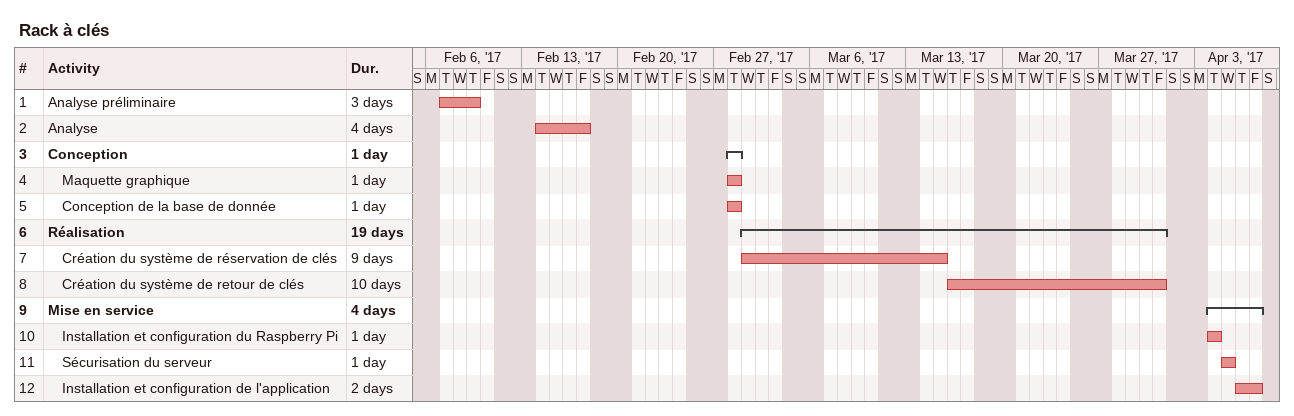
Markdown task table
Rack à clés

| ID | Level | Task | Duration | Start | Finish |
|---|---|---|---|---|---|
| 1 | 1 | Analyse préliminaire | 3d | 2017-02-07 | 2017-02-09 |
| 2 | 1 | Analyse | 4d | 2017-02-14 | 2017-02-17 |
| 3 | 1 | **Conception** | 1d | 2017-02-28 | 2017-02-28 |
| 4 | 2 | Maquette graphique | 1d | 2017-02-28 | 2017-02-28 |
| 5 | 2 | Conception de la base de donnée | 1d | 2017-02-28 | 2017-02-28 |
| 6 | 1 | **Réalisation** | 19d | 2017-03-01 | 2017-03-31 |
| 7 | 2 | Création du système de réservation de clés | 9d | 2017-03-01 | 2017-03-15 |
| 8 | 2 | Création du système de retour de clés | 10d | 2017-03-16 | 2017-03-31 |
| 9 | 1 | **Mise en service** | 4d | 2017-04-04 | 2017-04-07 |
| 10 | 2 | Installation et configuration du Raspberry Pi | 1d | 2017-04-04 | 2017-04-04 |
| 11 | 2 | Sécurisation du serveur | 1d | 2017-04-05 | 2017-04-05 |
| 12 | 2 | Installation et configuration de l'application | 2d | 2017-04-06 | 2017-04-07 |
